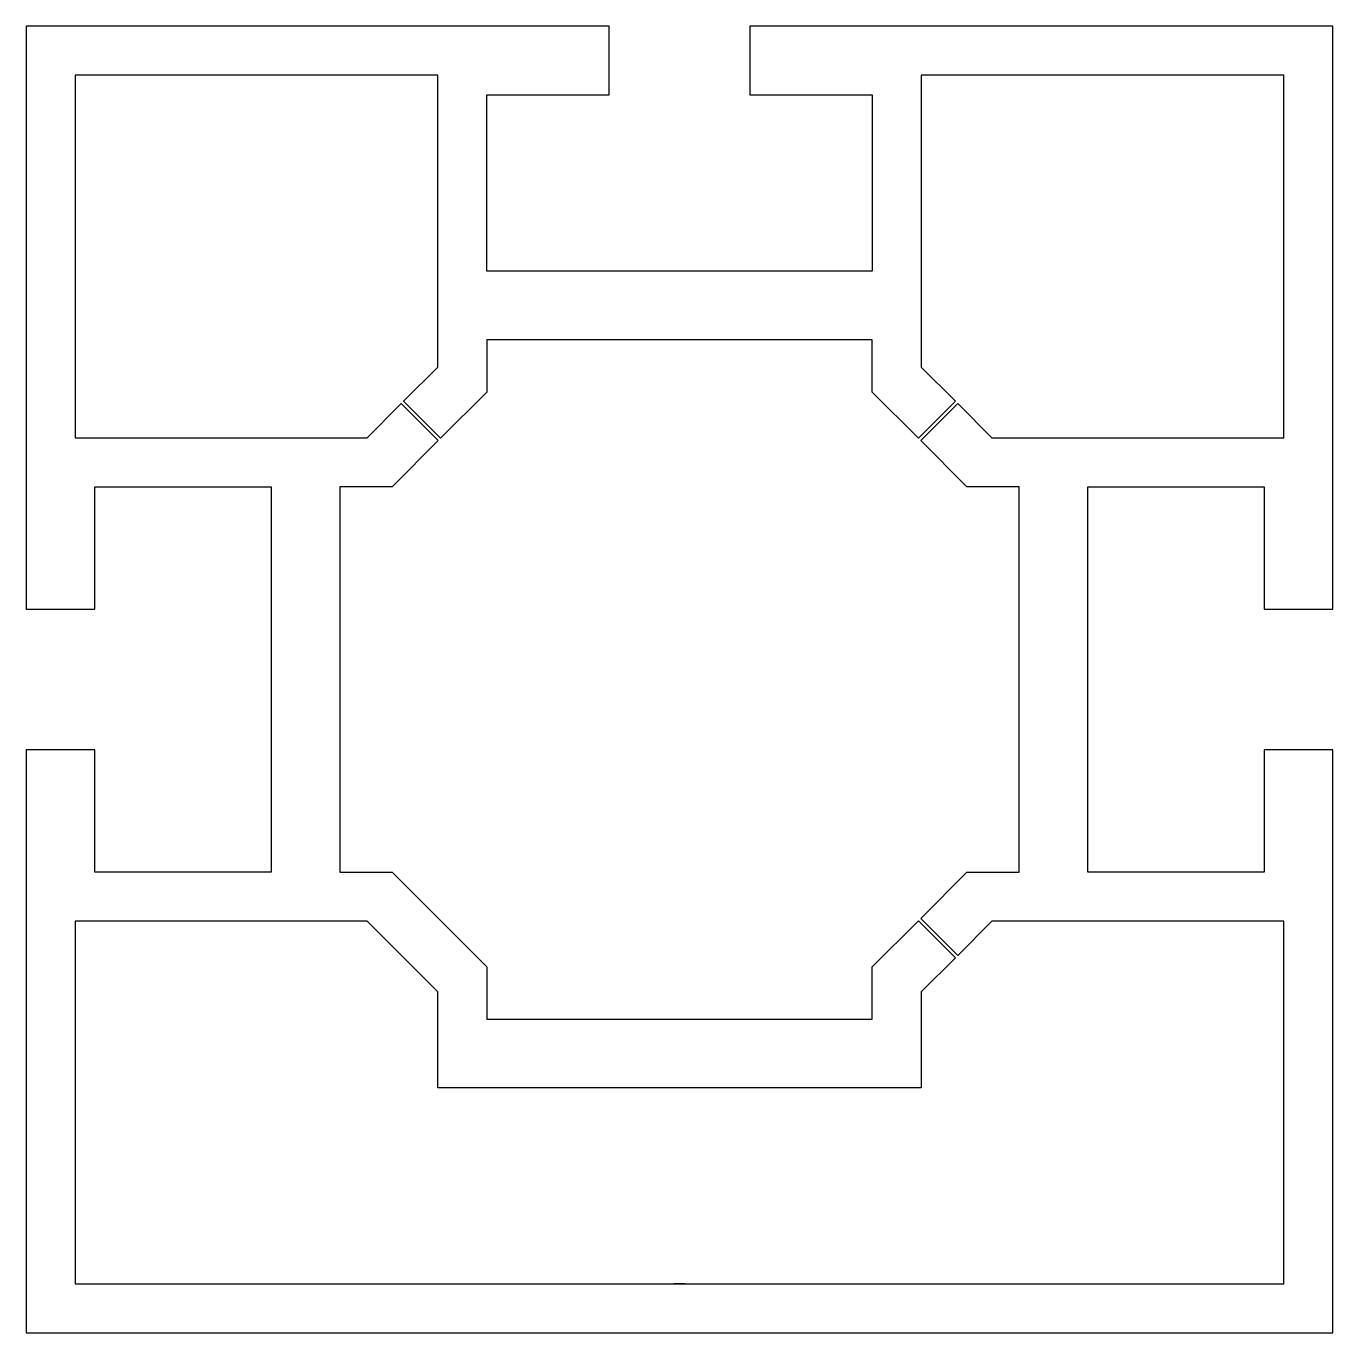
# Model space of a CAD drawing. Header units: millimetres. Extents: x -19.8 to 20.2, y -20.3 to 19.7.
import ezdxf

# ---------------------------------------------------------------- set-up
doc = ezdxf.new("R2010")
doc.units = ezdxf.units.MM
doc.header["$LTSCALE"] = 0.0125
doc.layers.add('Profil', color=7, linetype='Continuous')

msp = doc.modelspace()

# ---------------------------------------------------------------- linework, layer by layer
at = {"layer": 'Profil'}
for points in [[(18.07, -2.497), (18.07, -6.247), (12.67, -6.247), (12.67, 5.553), (18.07, 5.553), (18.07, 1.803), (20.17, 1.803), (20.17, 19.653), (2.32, 19.653), (2.32, 17.553), (6.07, 17.553), (6.07, 12.153), (0.17, 12.153), (-5.73, 12.153), (-5.73, 17.553), (-1.98, 17.553), (-1.98, 19.653), (-19.83, 19.653), (-19.83, 1.803), (-17.73, 1.803), (-17.73, 5.553), (-12.33, 5.553), (-12.33, -6.247), (-17.73, -6.247), (-17.73, -2.497), (-19.83, -2.497), (-19.83, -20.347), (20.17, -20.347), (20.17, -2.497)], [(8.616, 8.17), (7.484, 7.039), (6.07, 8.453), (6.07, 10.053), (0.17, 10.053), (-5.73, 10.053), (-5.73, 8.453), (-7.145, 7.039), (-8.276, 8.17), (-7.23, 9.216), (-7.23, 18.153), (-18.33, 18.153), (-18.33, 7.053), (-9.393, 7.053), (-8.347, 8.099), (-7.216, 6.968), (-8.63, 5.553), (-10.23, 5.553), (-10.23, -6.247), (-8.63, -6.247), (-5.73, -9.147), (-5.73, -10.747), (0.17, -10.747), (6.07, -10.747), (6.07, -9.147), (7.484, -7.732), (8.616, -8.863), (7.57, -9.909), (7.57, -12.847), (0.17, -12.847), (-7.23, -12.847), (-7.23, -9.909), (-9.393, -7.747), (-18.33, -7.747), (-18.33, -18.847), (0.343, -18.847), (-0.003, -18.847), (18.67, -18.847), (18.67, -7.747), (9.733, -7.747), (8.687, -8.793), (7.555, -7.661), (8.97, -6.247), (10.57, -6.247), (10.57, 5.553), (8.97, 5.553), (7.555, 6.968), (8.687, 8.099), (9.733, 7.053), (18.67, 7.053), (18.67, 18.153), (7.57, 18.153), (7.57, 9.216)]]:
    msp.add_lwpolyline(points, close=True, dxfattribs=at)

doc.saveas('drawing.dxf')
